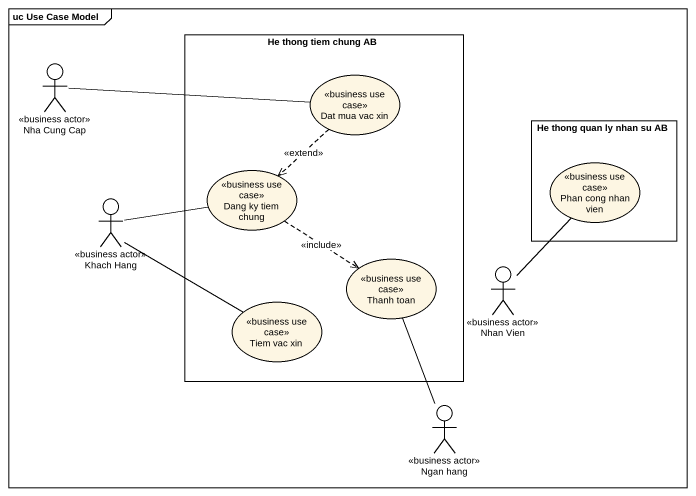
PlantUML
@startuml
mainframe uc Use Case Model
rectangle "He thong tiem chung AB" as He_thong_tiem_chung_AB {
  usecase "Dat mua vac xin" as Dat_mua_vac_xin <<business use case>>
  usecase "Dang ky tiem chung" as Dang_ky_tiem_chung <<business use case>>
  usecase "Thanh toan" as Thanh_toan <<business use case>>
  usecase "Tiem vac xin" as Tiem_vac_xin <<business use case>>
}
actor "Nha Cung Cap" as Nha_Cung_Cap <<business actor>>
rectangle "He thong quan ly nhan su AB" as He_thong_quan_ly_nhan_su_AB {
  usecase "Phan cong nhan vien" as Phan_cong_nhan_vien <<business use case>>
}
actor "Khach Hang" as Khach_Hang <<business actor>>
actor "Nhan Vien" as Nhan_Vien <<business actor>>
actor "Ngan hang" as Ngan_hang <<business actor>>
Nha_Cung_Cap -right- Dat_mua_vac_xin
Dat_mua_vac_xin ..> Dang_ky_tiem_chung : <<extend>>
Khach_Hang -right- Dang_ky_tiem_chung
Khach_Hang -right- Tiem_vac_xin
Dang_ky_tiem_chung ..> Thanh_toan : <<include>>
Nhan_Vien -up- Phan_cong_nhan_vien
Ngan_hang -up- Thanh_toan
@enduml
